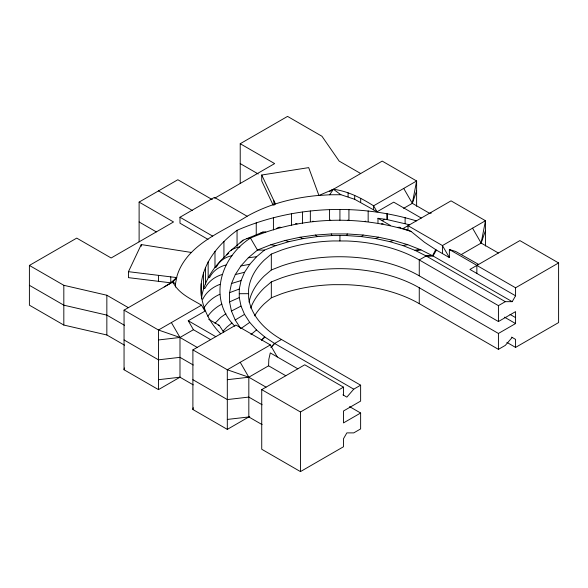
<?xml version="1.0" encoding="UTF-8"?>
<svg xmlns="http://www.w3.org/2000/svg" width="588" height="588" viewBox="0 0 588 588"><rect width="100%" height="100%" fill="white"/><g stroke="black" fill="none" stroke-linecap="round" stroke-linejoin="round"><path stroke-width="0.88" d="M416.355 220.875C358.019 203.161 293.089 205.866 237.052 230.32C219.611 243.351 203.838 261.315 201.221 283.732C199.472 302.379 207.704 320.747 220.691 333.837M234.84 326.215C207.674 298.873 220.596 257.265 250.466 238.066C300.769 216.45 359.025 214.811 411.012 231.4L424.558 242.329L436.414 250.098L449.372 257.581L449.372 249.503L455.715 251.48L478.61 264.424L476.912 265.401L449.372 249.503M343.48 395.165L343.48 387.147L304.753 364.795L261.733 389.631L261.733 449.247L300.453 471.605L343.48 446.762L343.48 438.751L346.861 432.886L353.748 432.886L360.628 428.917L360.628 413.019L343.48 422.919L343.48 410.997L360.628 401.09L360.628 385.191L353.748 389.168L274.581 343.466L264.85 337.027L256.522 329.964L249.709 322.378L240.815 328.633L235.222 320.004L231.444 311.052L229.555 301.894L229.57 292.677L231.496 283.534L235.296 274.581L240.918 265.952L248.298 257.779L257.456 250.047L270.847 244.762L285.004 240.499L299.946 237.251L315.447 235.06L331.294 233.951L347.258 233.943L363.112 235.031L378.621 237.214L393.57 240.441L407.749 244.681L420.942 249.871L433.025 255.964L512.192 301.666L515.573 295.801L515.573 287.789L558.6 262.946L558.6 322.569L515.573 347.405L506.885 342.385M249.709 322.378L244.52 314.374L241.021 306.076L239.265 297.594L239.279 289.046L241.065 280.564L244.586 272.266L249.804 264.269L256.64 256.691L264.438 250.106L275.846 245.6L288.973 241.661L302.827 238.647L317.197 236.611L331.889 235.582L346.685 235.575L361.385 236.589L375.761 238.603L389.624 241.602L402.758 245.534L414.996 250.341L426.138 255.964L505.305 301.666L512.192 301.666M339.915 240.962L339.952 235.575M175.422 287.01L175.481 283.761L176.973 276.184A127.846 73.809 0 0 1 189.409 254.545C205.219 237.251 227.681 228.556 247.107 216.252C257.191 210.563 267.944 206.197 279.006 202.809A127.846 73.809 0 0 1 316.498 195.635L329.625 194.775L340.944 194.724L354.704 199.31L377.04 211.783L393.717 202.147L421.251 218.045M227.313 379.694L248.827 377.217L268.584 365.809L268.819 359.386L270.282 352.903L297.815 368.801M180.097 377.151L158.473 389.631L124.053 369.764L124.399 367.97M249.731 416.436L227.313 429.38L192.893 409.505L193.239 407.719M403.625 208.35L412.32 203.33L416.62 180.979L382.2 161.105L330.654 190.865M461.396 254.486L481.153 243.079L485.46 220.721L451.04 200.853L402.927 228.629M201.397 298.777C203.816 280.638 214.818 264.629 228.761 253.215M431.32 213.062L429.527 213.268L412.32 203.33L416.62 190.916M498.367 253.016L481.153 243.079L485.46 230.658M346.685 235.575L347.258 233.943M128.456 271.678L176.701 277.587L172.843 281.975L170.77 282.821L128.456 277.646L128.456 271.678L141.267 244.571L191.49 252.48M435.715 249.643L432.525 255.714L426.138 255.964L419.259 259.933A112.889 65.18 0 0 0 346.692 240.984L333.139 240.948A112.889 65.18 0 0 0 281.733 250.003L271.325 254.082L264.262 260.087A112.889 65.18 0 0 0 248.577 289.766L248.636 297.594A112.889 65.18 0 0 0 281.468 339.489L360.628 385.191M436.414 250.098L433.025 255.964L426.138 255.964M329.625 194.775L333.411 189.277C348.045 191.181 361.282 198.031 373.593 205.815L377.04 211.783M214.943 323.334L220.64 317.469L225.917 313.705M271.141 347.434L274.581 343.466L281.468 339.489M353.748 389.168L346.861 397.12L342.907 394.835M512.192 337.439L505.305 345.384L498.426 349.36L419.259 303.658A112.889 65.18 0 0 0 346.692 284.702L333.139 284.666A112.889 65.18 0 0 0 281.733 293.721L271.325 297.8L264.262 303.812A112.889 65.18 0 0 0 254.575 315.866M223.8 332.044L223.043 331.206L226.88 327.082L231.929 322.966M270.921 347.295L274.581 343.466M261.645 340.114L264.85 337.027L261.506 339.996M240.242 242.829L243.05 240.198L263.005 232.076M361.385 236.589L363.112 235.031M176.701 277.587L169.403 283.967M250.709 308.105A112.889 65.18 0 0 1 264.262 287.914L271.325 281.902L281.733 277.823A112.889 65.18 0 0 1 419.259 287.76L498.426 333.462L515.573 323.562L515.573 311.633L498.426 321.54L419.259 275.831A112.889 65.18 0 0 0 281.733 265.901L271.325 269.98L264.262 275.985A112.889 65.18 0 0 0 249.077 302.195M231.091 250.297L243.05 240.198M250.951 334.535L256.522 329.964M164.236 286.944L170.77 282.821L170.77 276.86M235.222 320.004L244.52 314.374M124.516 345.185L106.847 334.984L63.82 325.054L29.4 305.179L29.4 265.431L76.727 238.111L111.147 257.985L173.534 221.963L139.113 202.096L139.113 241.837M139.113 202.096L177.833 179.737L212.253 199.611M240.22 183.463L240.22 143.715L287.547 116.395L321.967 136.269L339.173 161.105L360.687 173.526M208.012 239.389L179.987 223.205L179.987 217.244L214.407 197.37L247.107 216.252M214.62 198.237L274.64 163.589L240.22 143.715M124.053 369.764L124.053 310.148L172.843 281.975L175.481 283.761M210.636 339.651L193.423 329.714L188.263 320.769L204.94 311.14L201.5 305.179L158.473 330.015L124.053 310.148M193.423 329.714L179.987 337.468L158.473 339.952M382.2 220.721L384.765 219.236M192.893 409.505L192.893 349.889L235.92 325.046L270.333 344.921L277.279 356.945M270.333 344.921L227.313 369.764L192.893 349.889M261.733 389.631L300.453 411.99L343.48 387.147M419.259 275.831L419.259 259.933L498.426 305.642L505.305 301.666M329.471 191.46L333.411 189.277L340.856 194.709M231.444 311.052L241.021 306.076M375.761 238.603L378.621 237.214M229.555 301.894L239.265 297.594M333.411 189.277L318.924 195.473L308.693 167.624L261.733 175.018L261.733 180.979L273.141 205.131M229.57 292.677L239.279 289.046M231.496 283.534L241.065 280.564M389.624 241.602L393.57 240.441M235.296 274.581L244.586 272.266M240.918 265.952L249.804 264.269M402.758 245.534L407.749 244.681M381.487 223.896L383.111 223.661M246.497 238.596L250.466 238.066L257.456 250.047L264.438 250.106M248.298 257.779L256.64 256.691M420.457 249.679L414.996 250.341L420.942 249.871M158.473 379.701L179.987 377.217L193.283 384.89M227.313 419.442L248.827 416.958L262.123 424.639M397.525 227.358L399.766 227.262L400.906 227.887M239.272 293.706L248.606 293.684M218.221 325.223L219.258 325.362L223.043 331.206M377.981 222.801L377.981 218.288L386.978 219.552L409.557 224.8M270.847 244.762L275.846 245.6M29.4 265.431L63.82 285.305L106.847 295.242L128.353 307.664M285.004 240.499L288.973 241.661M403.067 228.548L411.012 231.4M299.946 237.251L302.827 238.647M558.6 262.946L519.88 240.595L469.915 269.444L515.573 295.801M515.573 287.789L476.853 265.431L476.853 273.449M377.981 218.288L390.586 225.564M510.016 314.389L515.573 317.601M240.22 163.589L258.213 173.974M504.438 317.13L515.573 323.562M511.626 337.108L515.573 339.394L515.573 347.405M158.473 190.916L192.452 210.533M179.987 217.244L212.687 236.126M139.113 221.963L156.32 231.9M201.5 305.179C191.026 298.954 178.443 293.61 172.843 281.975L173.35 283.629M208.696 319.269L219.258 325.362M349.551 406.617L360.628 413.019M268.584 365.809L285.79 375.739M188.263 320.769L215.796 336.667M197.193 347.405L179.987 337.468L158.473 330.015L158.473 389.631M266.033 387.147L248.827 377.217L227.313 369.764L227.313 429.38M124.516 325.318L106.847 315.117L63.82 305.179L29.4 285.305M193.283 365.023L179.987 357.342L158.473 359.827L124.053 339.952M262.123 404.764L248.827 397.084L227.313 399.568L192.893 379.701M315.447 235.06L317.197 236.611M472.554 228.173L481.153 243.079M449.372 257.581L442.433 245.564L408.013 225.689L408.013 230.32M403.713 188.432L412.32 203.33M240.22 362.311L248.827 377.217L248.827 416.958M171.38 322.562L179.987 337.468L179.987 377.217M261.733 175.018L275.427 204.014M331.294 233.951L331.889 235.582M498.426 305.642L498.426 321.54M498.426 333.462L498.426 349.36M485.46 246.012L485.46 220.721L442.433 245.564L442.433 253.575M419.259 287.76L419.259 303.658M416.62 206.27L416.62 180.979L373.593 205.815L373.593 209.791M405.11 217.509L405.11 223.469M387.279 213.65L387.279 219.618M386.978 213.591L386.978 219.552M368.161 210.945L368.161 221.544M360.687 198.369L360.687 202.338M354.704 195.334L354.704 199.31M348.934 209.622L348.934 220.221M348.089 192.783L348.089 196.759M339.923 209.622L339.923 220.221M329.567 209.629L329.567 220.228M310.346 210.974L310.346 221.573M302.504 212.084L302.504 223.572M300.453 411.99L300.453 471.605M291.538 213.642L291.538 225.123M274.64 202.338L274.64 204.896M273.905 200.78L273.905 205.036M273.42 217.582L273.42 229.945M271.325 254.082L271.325 269.98M271.325 281.902L271.325 297.8M256.243 222.742L256.243 235.112M237.052 230.32L237.052 246.218M223.932 241.403L223.932 257.301M214.987 251.319L214.987 267.217L216.399 267.106A35.464 26.438 37.7 0 1 232.039 255.714M208.159 261.778L208.159 277.676L209.637 277.47A35.464 27.658 28.2 0 1 225.998 264.967M205.477 268.106L205.477 284.004M203.551 272.634L203.551 288.532L205.065 288.223A35.464 28.489 17.6 0 1 221.919 274.574M201.221 283.732L201.221 296.102M158.495 275.36L158.495 281.321M141.267 244.571L141.267 246.269M106.847 295.242L106.847 334.984M63.82 285.305L63.82 325.054M330.368 220.03A35.464 1.764 88 0 1 330.706 220.397M312.706 221.264A35.464 5.204 84 0 1 313.698 221.588M295.433 223.712A35.464 8.57 79.9 0 1 297.065 223.94M260.535 233.296A35.464 14.884 70.9 0 1 265.842 231.995M347.831 220.382A35.464 1.705 -88 0 1 348.162 220.015M276.823 228.394A35.464 11.811 75.5 0 1 281.035 227.424M364.839 221.558A35.464 5.145 -84 0 1 365.824 221.235M202.757 299.219A35.464 28.908 6 0 1 219.861 284.394M226.806 254.597A35.464 24.836 46.1 0 1 239.948 246.945M203.845 308.163A35.464 28.908 -5.8 0 1 219.839 294.279M207.858 316.226A35.464 28.496 -17.4 0 1 221.874 304.099"/></g></svg>
